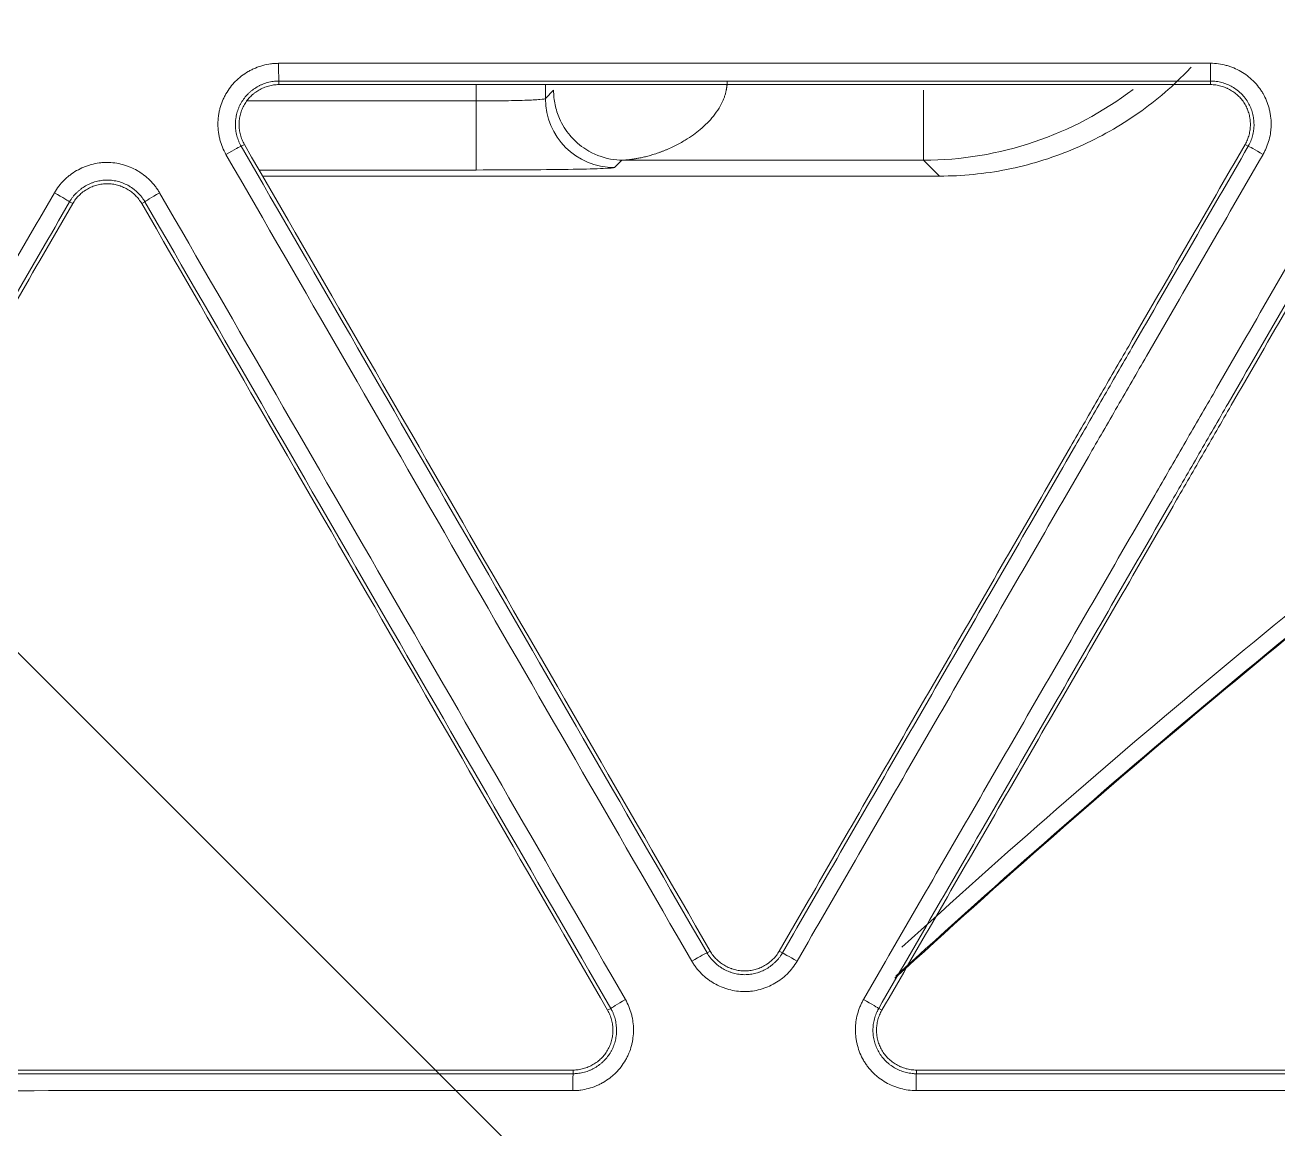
# Model space of a CAD drawing. Header units: inches. Extents: x 405346 to 489838, y -25612 to 14934.
# Drawn here: x 462599.99 to 462634.38, y 4503.28 to 4533.59 of the extents above; entities that cross this region are included whole.
import ezdxf

# ---------------------------------------------------------------- set-up
doc = ezdxf.new("R2010")
doc.units = ezdxf.units.IN
doc.header["$LTSCALE"] = 200
doc.header["$MEASUREMENT"] = 0
doc.layers.add('SS-EQ', color=2, linetype='Continuous', lineweight=20)

# ---------------------------------------------------------------- blocks, each defined once
blk = doc.blocks.new('4way무풍')
at = {"layer": 'SS-EQ'}
for p, q in [((339.635, -339.635), (-339.635, 339.635)), ((-187.771, 210.63), (-187.771, 210.531)), ((-182.352, 210.082), (-182.352, 210.531)), ((-180.457, 210.147), (-180.457, 210.531)), ((-162.196, 210.531), (-162.196, 210.63)), ((-180.229, 210.375), (-180.457, 210.147)), ((-170.073, 208.457), (-170.073, 210.381)), ((-182.352, 210.082), (-188.639, 210.082)), ((-182.352, 210.082), (-182.352, 208.187)), ((-188.719, 208.889), (-188.805, 208.839)), ((-161.162, 208.839), (-161.249, 208.889)), ((-178.561, 208.252), (-178.357, 208.457)), ((-178.357, 208.457), (-170.073, 208.457)), ((-169.636, 208.019), (-170.073, 208.457)), ((-188.314, 208.187), (-182.352, 208.187)), ((-188.218, 208.019), (-169.637, 208.019)), ((-193.43, 207.264), (-193.516, 207.313)), ((-191.448, 207.314), (-191.534, 207.264)), ((-176.018, 186.691), (-175.932, 186.741)), ((-174.036, 186.741), (-173.949, 186.691)), ((-178.747, 185.115), (-178.66, 185.165)), ((-171.307, 185.165), (-171.221, 185.115)), ((-179.695, 183.374), (-179.695, 183.474)), ((-170.273, 183.474), (-170.273, 183.374))]:
    blk.add_line(p, q, dxfattribs=at)
for radius, start, end in [(253.06, 127.25756, 132.40873), (252.562, 127.2641, 132.57212), (252.587, 127.26343, 132.55888)]:
    blk.add_arc((0, 0), radius, start, end, dxfattribs=at)
for centre, major_axis, ratio, start_param, end_param in [((-187.771, 211.104), (0, 0.474), 0.014429, 1.5449, 3.106424), ((-162.196, 211.104), (0, 0.474), 0.008701, 1.539546, 3.106649), ((-178.561, 210.147), (-1.34, 1.34), 0.999695, 0.78555, 2.356042), ((-170.073, 217.932), (6.701, 6.701), 0.999695, 3.927143, 4.578995), ((-189.215, 208.602), (-0.41, -0.237), 0.029103, 3.176514, 4.713338), ((-160.752, 208.602), (-0.41, 0.237), 0.022158, 4.735388, 6.24827), ((-193.926, 207.55), (0.41, -0.237), 0.011852, 0.034909, 1.597127), ((-191.038, 207.55), (0.41, 0.237), 0.028838, 1.572727, 3.106672), ((-176.428, 186.454), (0.41, 0.237), 0.026171, 0.034919, 1.574643), ((-173.539, 186.454), (-0.41, 0.237), 0.010548, 4.736647, 6.248277), ((-178.25, 185.402), (0.41, 0.237), 0.025966, 1.57548, 3.106674), ((-171.717, 185.402), (-0.41, 0.237), 0.010709, 3.176501, 4.736466), ((-179.694, 182.9), (0, -0.474), 0.017829, 3.176505, 4.693117), ((-170.273, 182.9), (0, -0.474), 0.015613, 3.176503, 4.691468)]:
    blk.add_ellipse(centre, major_axis=major_axis, ratio=ratio, start_param=start_param, end_param=end_param, dxfattribs=at)
for points, knots in [([(-346.359, 0), (-346.359, 27.812), (-346.359, 55.623), (-346.359, 97.341), (-346.359, 111.247), (-346.359, 139.059), (-346.359, 152.964), (-346.359, 180.776), (-346.359, 194.682), (-346.359, 222.494), (-346.359, 236.4), (-346.358, 257.259), (-346.358, 264.212), (-346.359, 272.903), (-346.359, 274.641), (-346.359, 277.248), (-346.359, 278.117), (-346.358, 279.856), (-346.358, 280.725), (-346.358, 282.028), (-346.358, 282.463), (-346.358, 283.332), (-346.359, 283.767), (-346.359, 284.419), (-346.359, 284.636), (-346.359, 285.07), (-346.358, 285.288), (-346.355, 285.722), (-346.353, 285.939), (-346.345, 286.374), (-346.34, 286.591), (-346.322, 287.243), (-346.305, 287.677), (-346.262, 288.546), (-346.235, 288.98), (-346.174, 289.848), (-346.138, 290.283), (-346.078, 290.934), (-346.057, 291.151), (-346.012, 291.584), (-345.894, 292.666), (-345.748, 293.74), (-345.479, 295.449), (-345.327, 296.299), (-344.817, 298.834), (-344.407, 300.504), (-343.687, 302.982), (-343.172, 304.624), (-342.294, 307.059), (-341.638, 308.662), (-341.119, 309.858), (-340.941, 310.255), (-340.713, 310.75), (-340.668, 310.849), (-340.576, 311.047), (-340.437, 311.342), (-339.919, 312.422), (-339.029, 314.158), (-338.177, 315.659), (-336.854, 317.88), (-335.912, 319.32), (-334.41, 321.417), (-333.378, 322.795), (-331.741, 324.8), (-330.589, 326.095), (-329.702, 327.05), (-329.403, 327.366), (-329.023, 327.757), (-328.947, 327.835), (-328.795, 327.991), (-328.566, 328.224), (-327.719, 329.07), (-326.303, 330.411), (-324.35, 332.11), (-322.332, 333.721), (-320.944, 334.737), (-319.535, 335.723), (-318.819, 336.202), (-317.367, 337.129), (-315.893, 338.027), (-314.376, 338.866), (-313.222, 339.472), (-312.835, 339.671), (-312.249, 339.962), (-312.054, 340.059), (-311.662, 340.249), (-309.896, 341.094), (-308.103, 341.848), (-305.68, 342.749), (-304.055, 343.315), (-302.408, 343.812), (-299.923, 344.505), (-298.245, 344.898), (-295.697, 345.381), (-294.842, 345.525), (-293.766, 345.682), (-293.551, 345.712), (-293.119, 345.77), (-292.903, 345.798), (-292.254, 345.879), (-291.821, 345.928), (-290.523, 346.062), (-289.657, 346.132), (-288.357, 346.21), (-287.924, 346.231), (-287.057, 346.265), (-286.624, 346.277), (-285.974, 346.288), (-285.757, 346.29), (-285.323, 346.293), (-285.107, 346.293), (-284.673, 346.294), (-284.456, 346.293), (-284.023, 346.293), (-283.806, 346.293), (-283.155, 346.292), (-282.722, 346.292), (-281.855, 346.292), (-281.421, 346.292), (-280.12, 346.293), (-279.253, 346.293), (-277.519, 346.294), (-276.652, 346.294), (-274.05, 346.294), (-272.316, 346.294), (-267.113, 346.293), (-263.645, 346.293), (-256.707, 346.293), (-253.239, 346.293), (-242.833, 346.293), (-235.896, 346.294), (-222.022, 346.294), (-215.084, 346.294), (-194.273, 346.294), (-180.398, 346.294), (-152.65, 346.294), (-138.775, 346.294), (-111.027, 346.294), (-97.152, 346.294), (-69.403, 346.294), (-55.529, 346.294), (-34.718, 346.294), (-27.78, 346.294), (-13.906, 346.294), (-6.969, 346.294), (-0.032, 346.294)], [0, 0, 0, 0, 0.125, 0.125, 0.1875, 0.1875, 0.25, 0.25, 0.3125, 0.3125, 0.375, 0.375, 0.40625, 0.40625, 0.414063, 0.414063, 0.417969, 0.417969, 0.421875, 0.421875, 0.423828, 0.423828, 0.425781, 0.425781, 0.426758, 0.426758, 0.427734, 0.427734, 0.428711, 0.428711, 0.429688, 0.429688, 0.431641, 0.431641, 0.433594, 0.433594, 0.435547, 0.435547, 0.436523, 0.436523, 0.4375, 0.441406, 0.441406, 0.445313, 0.445313, 0.453125, 0.453125, 0.457031, 0.460938, 0.464844, 0.464844, 0.466797, 0.466797, 0.467285, 0.467285, 0.467773, 0.46875, 0.472656, 0.476563, 0.476563, 0.484375, 0.484375, 0.488281, 0.492188, 0.496094, 0.496094, 0.498047, 0.498047, 0.498535, 0.498535, 0.499023, 0.5, 0.503906, 0.507813, 0.511719, 0.515625, 0.515625, 0.519531, 0.519531, 0.523438, 0.527344, 0.527344, 0.529297, 0.529297, 0.530273, 0.530273, 0.53125, 0.539063, 0.539063, 0.542969, 0.546875, 0.546875, 0.554688, 0.554688, 0.558594, 0.558594, 0.55957, 0.55957, 0.560547, 0.560547, 0.5625, 0.5625, 0.566406, 0.566406, 0.568359, 0.568359, 0.570313, 0.570313, 0.571289, 0.571289, 0.572266, 0.572266, 0.573242, 0.573242, 0.574219, 0.574219, 0.576172, 0.576172, 0.578125, 0.578125, 0.582031, 0.582031, 0.585938, 0.585938, 0.59375, 0.59375, 0.609375, 0.609375, 0.625, 0.625, 0.65625, 0.65625, 0.6875, 0.6875, 0.75, 0.75, 0.8125, 0.8125, 0.875, 0.875, 0.9375, 0.9375, 0.96875, 0.96875, 1, 1, 1, 1]), ([(-0.032, 345.099), (-6.961, 345.099), (-13.891, 345.099), (-27.749, 345.099), (-34.679, 345.098), (-55.467, 345.098), (-69.326, 345.098), (-97.044, 345.097), (-110.903, 345.097), (-138.621, 345.096), (-152.479, 345.095), (-180.197, 345.093), (-194.056, 345.092), (-214.845, 345.089), (-221.774, 345.088), (-235.633, 345.086), (-242.562, 345.085), (-256.421, 345.082), (-263.351, 345.08), (-272.012, 345.079), (-273.745, 345.079), (-276.343, 345.078), (-277.21, 345.078), (-278.942, 345.077), (-279.808, 345.077), (-281.107, 345.076), (-281.54, 345.076), (-282.407, 345.076), (-282.84, 345.076), (-283.706, 345.075), (-284.139, 345.075), (-284.789, 345.074), (-285.005, 345.073), (-285.438, 345.071), (-285.655, 345.069), (-286.304, 345.059), (-286.737, 345.048), (-287.602, 345.017), (-288.034, 344.996), (-289.33, 344.921), (-290.194, 344.852), (-291.488, 344.721), (-291.92, 344.673), (-292.566, 344.593), (-292.782, 344.565), (-293.212, 344.507), (-294.286, 344.357), (-295.351, 344.179), (-297.891, 343.698), (-299.563, 343.307), (-302.038, 342.614), (-303.678, 342.117), (-305.297, 341.55), (-307.709, 340.648), (-309.296, 339.975), (-311.056, 339.137), (-311.349, 338.996), (-311.641, 338.852), (-311.836, 338.756), (-311.933, 338.707), (-312.418, 338.463), (-312.803, 338.264), (-313.95, 337.656), (-314.704, 337.235), (-316.19, 336.364), (-316.921, 335.913), (-318.363, 334.982), (-319.073, 334.501), (-320.472, 333.511), (-321.848, 332.49), (-323.849, 330.871), (-325.784, 329.163), (-327.03, 327.964), (-327.795, 327.195), (-327.947, 327.04), (-328.25, 326.729), (-328.401, 326.572), (-328.849, 326.101), (-329.144, 325.784), (-330.019, 324.826), (-331.153, 323.527), (-332.763, 321.515), (-333.776, 320.132), (-334.759, 318.728), (-335.235, 318.015), (-336.157, 316.57), (-336.603, 315.837), (-337.465, 314.349), (-338.296, 312.841), (-339.065, 311.29), (-339.481, 310.406), (-339.527, 310.307), (-339.618, 310.11), (-339.754, 309.814), (-340.065, 309.122), (-340.322, 308.526), (-340.821, 307.33), (-341.451, 305.726), (-342.288, 303.29), (-342.776, 301.647), (-343.454, 299.168), (-343.836, 297.496), (-344.302, 294.959), (-344.439, 294.108), (-344.619, 292.825), (-344.701, 292.181), (-344.786, 291.427), (-344.82, 291.103), (-344.842, 290.887), (-344.852, 290.779), (-344.946, 289.806), (-345.01, 288.941), (-345.078, 287.644), (-345.096, 287.211), (-345.116, 286.563), (-345.122, 286.346), (-345.13, 285.914), (-345.133, 285.698), (-345.138, 285.265), (-345.139, 285.049), (-345.14, 284.616), (-345.14, 284.4), (-345.141, 283.751), (-345.141, 283.319), (-345.141, 282.67), (-345.141, 282.453), (-345.141, 282.021), (-345.141, 281.805), (-345.142, 281.156), (-345.142, 280.723), (-345.142, 279.426), (-345.143, 278.561), (-345.144, 276.83), (-345.144, 275.965), (-345.145, 273.37), (-345.145, 271.64), (-345.146, 262.989), (-345.147, 256.068), (-345.152, 235.306), (-345.154, 221.464), (-345.157, 193.781), (-345.158, 179.94), (-345.16, 152.257), (-345.161, 138.415), (-345.162, 110.732), (-345.163, 69.207), (-345.164, 27.683), (-345.164, 0)], [0, 0, 0, 0, 0.03125, 0.03125, 0.0625, 0.0625, 0.125, 0.125, 0.1875, 0.1875, 0.25, 0.25, 0.3125, 0.3125, 0.34375, 0.34375, 0.375, 0.375, 0.40625, 0.40625, 0.414063, 0.414063, 0.417969, 0.417969, 0.421875, 0.421875, 0.423828, 0.423828, 0.425781, 0.425781, 0.427734, 0.427734, 0.428711, 0.428711, 0.429688, 0.429688, 0.431641, 0.431641, 0.433594, 0.433594, 0.4375, 0.4375, 0.439453, 0.439453, 0.44043, 0.44043, 0.441406, 0.445313, 0.445313, 0.453125, 0.453125, 0.457031, 0.460938, 0.460938, 0.46875, 0.46875, 0.469727, 0.470215, 0.470215, 0.470703, 0.470703, 0.472656, 0.472656, 0.476563, 0.476563, 0.480469, 0.480469, 0.484375, 0.484375, 0.488281, 0.492188, 0.496094, 0.5, 0.5, 0.500977, 0.500977, 0.501953, 0.501953, 0.503906, 0.503906, 0.507813, 0.511719, 0.515625, 0.515625, 0.519531, 0.519531, 0.523438, 0.523438, 0.527344, 0.53125, 0.53125, 0.531738, 0.531738, 0.532227, 0.533203, 0.535156, 0.535156, 0.539063, 0.542969, 0.546875, 0.546875, 0.554688, 0.554688, 0.558594, 0.558594, 0.560547, 0.561523, 0.562012, 0.562012, 0.5625, 0.5625, 0.566406, 0.566406, 0.568359, 0.568359, 0.569336, 0.569336, 0.570313, 0.570313, 0.571289, 0.571289, 0.572266, 0.572266, 0.574219, 0.574219, 0.575195, 0.575195, 0.576172, 0.576172, 0.578125, 0.578125, 0.582031, 0.582031, 0.585938, 0.585938, 0.59375, 0.59375, 0.625, 0.625, 0.6875, 0.6875, 0.75, 0.75, 0.8125, 0.8125, 0.875, 1, 1, 1, 1]), ([(-189.223, 208.614), (-189.259, 208.677), (-189.291, 208.743), (-189.346, 208.877), (-189.369, 208.945), (-189.397, 209.051), (-189.405, 209.086), (-189.416, 209.14), (-189.419, 209.158), (-189.425, 209.194), (-189.427, 209.212), (-189.439, 209.303), (-189.448, 209.447), (-189.439, 209.592), (-189.427, 209.683), (-189.425, 209.701), (-189.419, 209.737), (-189.416, 209.755), (-189.405, 209.809), (-189.397, 209.844), (-189.369, 209.949), (-189.346, 210.018), (-189.305, 210.119), (-189.29, 210.152), (-189.258, 210.217), (-189.241, 210.25), (-189.186, 210.345), (-189.105, 210.465), (-189.009, 210.574), (-188.944, 210.638), (-188.931, 210.651), (-188.904, 210.676), (-188.891, 210.688), (-188.849, 210.724), (-188.821, 210.747), (-188.735, 210.813), (-188.674, 210.853), (-188.58, 210.908), (-188.532, 210.934), (-188.483, 210.957), (-188.449, 210.972), (-188.432, 210.98), (-188.348, 211.015), (-188.211, 211.062), (-188.069, 211.091), (-187.961, 211.106), (-187.924, 211.11), (-187.851, 211.115), (-187.815, 211.116), (-187.778, 211.116)], [0, 0, 0, 0, 0.0625, 0.0625, 0.125, 0.125, 0.15625, 0.15625, 0.171875, 0.171875, 0.1875, 0.1875, 0.25, 0.3125, 0.3125, 0.328125, 0.328125, 0.34375, 0.34375, 0.375, 0.375, 0.4375, 0.4375, 0.46875, 0.46875, 0.5, 0.5, 0.5625, 0.625, 0.625, 0.640625, 0.640625, 0.65625, 0.65625, 0.6875, 0.6875, 0.75, 0.75, 0.78125, 0.796875, 0.796875, 0.8125, 0.8125, 0.875, 0.9375, 0.9375, 0.96875, 0.96875, 1, 1, 1, 1]), ([(-187.778, 211.116), (-185.646, 211.116), (-183.515, 211.117), (-179.252, 211.117), (-177.121, 211.117), (-174.456, 211.118), (-173.924, 211.118), (-172.858, 211.118), (-172.325, 211.118), (-170.726, 211.118), (-169.661, 211.118), (-166.463, 211.118), (-164.332, 211.118), (-162.2, 211.118)], [0, 0, 0, 0, 0.25, 0.25, 0.5, 0.5, 0.5625, 0.5625, 0.625, 0.625, 0.75, 0.75, 1, 1, 1, 1]), ([(-162.731, 211.007), (-162.799, 210.936), (-163.083, 210.642), (-163.616, 210.159), (-164.115, 209.789), (-164.63, 209.444), (-164.897, 209.285), (-165.444, 208.992), (-165.724, 208.86), (-166.297, 208.622), (-166.59, 208.518), (-167.183, 208.338), (-167.484, 208.262), (-168.093, 208.141), (-168.4, 208.096), (-169.017, 208.035), (-169.327, 208.02), (-169.637, 208.019)], [0, 0, 0, 0, 0.038173, 0.158401, 0.27863, 0.27863, 0.398858, 0.398858, 0.519086, 0.519086, 0.639315, 0.639315, 0.759543, 0.759543, 0.879772, 0.879772, 1, 1, 1, 1]), ([(-162.2, 211.118), (-162.127, 211.118), (-162.054, 211.113), (-161.911, 211.094), (-161.84, 211.08), (-161.735, 211.051), (-161.7, 211.04), (-161.648, 211.023), (-161.631, 211.016), (-161.596, 211.003), (-161.579, 210.997), (-161.495, 210.962), (-161.366, 210.897), (-161.245, 210.817), (-161.172, 210.761), (-161.157, 210.75), (-161.129, 210.727), (-161.087, 210.691), (-161.047, 210.654), (-160.97, 210.578), (-160.922, 210.524), (-160.856, 210.437), (-160.834, 210.408), (-160.794, 210.347), (-160.774, 210.316), (-160.72, 210.221), (-160.656, 210.091), (-160.61, 209.954), (-160.587, 209.865), (-160.582, 209.848), (-160.574, 209.812), (-160.57, 209.794), (-160.56, 209.74), (-160.554, 209.704), (-160.54, 209.596), (-160.535, 209.524), (-160.535, 209.415), (-160.537, 209.361), (-160.541, 209.306), (-160.545, 209.27), (-160.547, 209.251), (-160.558, 209.161), (-160.586, 209.018), (-160.632, 208.881), (-160.673, 208.78), (-160.688, 208.747), (-160.721, 208.681), (-160.738, 208.648), (-160.756, 208.617)], [0, 0, 0, 0, 0.0625, 0.0625, 0.125, 0.125, 0.15625, 0.15625, 0.171875, 0.171875, 0.1875, 0.1875, 0.25, 0.3125, 0.3125, 0.328125, 0.328125, 0.34375, 0.375, 0.375, 0.4375, 0.4375, 0.46875, 0.46875, 0.5, 0.5, 0.5625, 0.625, 0.625, 0.640625, 0.640625, 0.65625, 0.65625, 0.6875, 0.6875, 0.75, 0.75, 0.78125, 0.796875, 0.796875, 0.8125, 0.8125, 0.875, 0.9375, 0.9375, 0.96875, 0.96875, 1, 1, 1, 1]), ([(-187.771, 210.63), (-187.774, 210.63), (-187.778, 210.63), (-187.784, 210.63), (-187.794, 210.63), (-187.804, 210.63), (-187.824, 210.629), (-187.837, 210.628), (-187.876, 210.626), (-187.902, 210.623), (-187.979, 210.612), (-188.081, 210.591), (-188.179, 210.557), (-188.24, 210.532), (-188.252, 210.527), (-188.275, 210.516), (-188.311, 210.499), (-188.345, 210.48), (-188.412, 210.442), (-188.456, 210.413), (-188.518, 210.366), (-188.538, 210.349), (-188.577, 210.315), (-188.597, 210.297), (-188.652, 210.242), (-188.687, 210.203), (-188.75, 210.121), (-188.779, 210.078), (-188.818, 210.01), (-188.831, 209.987), (-188.854, 209.94), (-188.864, 209.916), (-188.894, 209.844), (-188.91, 209.795), (-188.93, 209.72), (-188.938, 209.682), (-188.945, 209.643), (-188.949, 209.617), (-188.951, 209.604), (-188.96, 209.539), (-188.966, 209.436), (-188.96, 209.332), (-188.95, 209.255), (-188.946, 209.229), (-188.936, 209.177), (-188.93, 209.152), (-188.91, 209.077), (-188.894, 209.027), (-188.864, 208.956), (-188.848, 208.92), (-188.828, 208.879), (-188.817, 208.859), (-188.812, 208.851), (-188.809, 208.845), (-188.807, 208.842), (-188.805, 208.839)], [0, 0, 0, 0, 0.003906, 0.003906, 0.007812, 0.015625, 0.015625, 0.03125, 0.03125, 0.0625, 0.0625, 0.125, 0.1875, 0.1875, 0.203125, 0.203125, 0.21875, 0.25, 0.25, 0.3125, 0.3125, 0.34375, 0.34375, 0.375, 0.375, 0.4375, 0.4375, 0.5, 0.5, 0.53125, 0.53125, 0.5625, 0.5625, 0.625, 0.625, 0.65625, 0.671875, 0.671875, 0.6875, 0.6875, 0.75, 0.8125, 0.8125, 0.84375, 0.84375, 0.875, 0.875, 0.9375, 0.9375, 0.96875, 0.984375, 0.992187, 0.996094, 0.996094, 1, 1, 1, 1]), ([(-188.719, 208.889), (-188.743, 208.931), (-188.764, 208.974), (-188.8, 209.063), (-188.83, 209.153), (-188.848, 209.246), (-188.857, 209.318), (-188.86, 209.342), (-188.863, 209.389), (-188.864, 209.413), (-188.863, 209.485), (-188.86, 209.532), (-188.851, 209.603), (-188.848, 209.626), (-188.838, 209.674), (-188.833, 209.697), (-188.815, 209.766), (-188.785, 209.857), (-188.743, 209.942), (-188.707, 210.004), (-188.694, 210.025), (-188.668, 210.065), (-188.654, 210.084), (-188.61, 210.14), (-188.578, 210.176), (-188.528, 210.226), (-188.501, 210.25), (-188.474, 210.273), (-188.455, 210.288), (-188.446, 210.296), (-188.398, 210.332), (-188.319, 210.385), (-188.233, 210.427), (-188.167, 210.455), (-188.145, 210.463), (-188.099, 210.479), (-188.077, 210.486), (-188.008, 210.505), (-187.961, 210.515), (-187.867, 210.528), (-187.819, 210.531), (-187.771, 210.531)], [0, 0, 0, 0, 0.0625, 0.0625, 0.125, 0.1875, 0.1875, 0.21875, 0.21875, 0.25, 0.25, 0.3125, 0.3125, 0.34375, 0.34375, 0.375, 0.375, 0.4375, 0.5, 0.5, 0.53125, 0.53125, 0.5625, 0.5625, 0.625, 0.625, 0.65625, 0.671875, 0.671875, 0.6875, 0.6875, 0.75, 0.8125, 0.8125, 0.84375, 0.84375, 0.875, 0.875, 0.9375, 0.9375, 1, 1, 1, 1]), ([(-162.196, 210.63), (-164.328, 210.63), (-166.459, 210.63), (-169.656, 210.63), (-170.722, 210.63), (-172.32, 210.63), (-172.853, 210.63), (-173.918, 210.63), (-174.451, 210.63), (-177.115, 210.63), (-181.378, 210.63), (-185.64, 210.63), (-187.771, 210.63)], [0, 0, 0, 0, 0.25, 0.25, 0.375, 0.375, 0.4375, 0.4375, 0.5, 0.5, 0.75, 1, 1, 1, 1]), ([(-162.196, 210.531), (-164.328, 210.531), (-166.459, 210.531), (-169.656, 210.531), (-170.722, 210.531), (-172.853, 210.531), (-173.918, 210.531), (-177.115, 210.531), (-179.247, 210.531), (-183.509, 210.531), (-185.64, 210.531), (-187.771, 210.531)], [0, 0, 0, 0, 0.25, 0.25, 0.375, 0.375, 0.5, 0.5, 0.75, 0.75, 1, 1, 1, 1]), ([(-175.463, 210.634), (-175.463, 210.626), (-175.464, 210.612), (-175.465, 210.59), (-175.466, 210.569), (-175.468, 210.548), (-175.47, 210.528), (-175.471, 210.508), (-175.474, 210.488), (-175.476, 210.469), (-175.479, 210.45), (-175.481, 210.431), (-175.484, 210.413), (-175.488, 210.395), (-175.491, 210.378), (-175.497, 210.352), (-175.505, 210.318), (-175.516, 210.275), (-175.529, 210.233), (-175.543, 210.191), (-175.559, 210.149), (-175.601, 210.043), (-175.689, 209.875), (-175.837, 209.665), (-176.011, 209.471), (-176.196, 209.302), (-176.4, 209.145), (-176.585, 209.023), (-176.756, 208.924), (-176.902, 208.848), (-177.028, 208.789), (-177.129, 208.745), (-177.204, 208.714), (-177.278, 208.686), (-177.353, 208.659), (-177.428, 208.633), (-177.501, 208.61), (-177.572, 208.589), (-177.64, 208.57), (-177.706, 208.553), (-177.769, 208.538), (-177.83, 208.525), (-177.888, 208.513), (-177.939, 208.503), (-177.983, 208.496), (-178.022, 208.489), (-178.062, 208.483), (-178.102, 208.478), (-178.143, 208.473), (-178.185, 208.468), (-178.227, 208.464), (-178.27, 208.461), (-178.313, 208.458), (-178.342, 208.457), (-178.357, 208.457)], [0, 0, 0, 0, 0.004856, 0.009651, 0.014385, 0.019058, 0.02367, 0.028222, 0.032714, 0.037145, 0.041517, 0.04583, 0.050083, 0.054278, 0.058414, 0.062492, 0.072585, 0.082804, 0.093151, 0.103629, 0.114242, 0.124992, 0.184635, 0.249982, 0.310168, 0.374972, 0.433086, 0.499992, 0.539501, 0.581172, 0.625008, 0.645814, 0.666632, 0.687459, 0.708298, 0.729147, 0.750006, 0.769595, 0.788606, 0.80704, 0.824896, 0.842176, 0.858878, 0.875004, 0.886143, 0.897584, 0.909327, 0.921372, 0.933719, 0.946369, 0.959322, 0.972578, 0.986137, 1, 1, 1, 1]), ([(-161.162, 208.839), (-161.16, 208.842), (-161.159, 208.845), (-161.155, 208.851), (-161.151, 208.859), (-161.146, 208.868), (-161.137, 208.885), (-161.131, 208.897), (-161.113, 208.932), (-161.103, 208.956), (-161.073, 209.028), (-161.041, 209.127), (-161.021, 209.229), (-161.013, 209.294), (-161.011, 209.307), (-161.009, 209.333), (-161.008, 209.346), (-161.005, 209.385), (-161.005, 209.411), (-161.005, 209.489), (-161.008, 209.54), (-161.018, 209.618), (-161.022, 209.644), (-161.032, 209.695), (-161.038, 209.721), (-161.058, 209.796), (-161.074, 209.845), (-161.113, 209.941), (-161.136, 209.988), (-161.175, 210.056), (-161.189, 210.078), (-161.218, 210.121), (-161.234, 210.143), (-161.281, 210.204), (-161.316, 210.243), (-161.371, 210.297), (-161.4, 210.324), (-161.43, 210.349), (-161.45, 210.366), (-161.46, 210.374), (-161.512, 210.414), (-161.599, 210.471), (-161.692, 210.517), (-161.764, 210.547), (-161.788, 210.557), (-161.838, 210.574), (-161.863, 210.582), (-161.938, 210.602), (-161.989, 210.613), (-162.066, 210.623), (-162.105, 210.627), (-162.151, 210.629), (-162.173, 210.63), (-162.183, 210.63), (-162.19, 210.63), (-162.193, 210.63), (-162.196, 210.63)], [0, 0, 0, 0, 0.003906, 0.003906, 0.007812, 0.015625, 0.015625, 0.03125, 0.03125, 0.0625, 0.0625, 0.125, 0.1875, 0.1875, 0.203125, 0.203125, 0.21875, 0.21875, 0.25, 0.25, 0.3125, 0.3125, 0.34375, 0.34375, 0.375, 0.375, 0.4375, 0.4375, 0.5, 0.5, 0.53125, 0.53125, 0.5625, 0.5625, 0.625, 0.625, 0.65625, 0.671875, 0.671875, 0.6875, 0.6875, 0.75, 0.8125, 0.8125, 0.84375, 0.84375, 0.875, 0.875, 0.9375, 0.9375, 0.96875, 0.984375, 0.992188, 0.996094, 0.996094, 1, 1, 1, 1]), ([(-162.196, 210.531), (-162.148, 210.531), (-162.1, 210.528), (-162.006, 210.515), (-161.913, 210.495), (-161.823, 210.464), (-161.767, 210.441), (-161.756, 210.436), (-161.734, 210.426), (-161.702, 210.411), (-161.67, 210.394), (-161.609, 210.358), (-161.569, 210.332), (-161.512, 210.289), (-161.494, 210.274), (-161.457, 210.242), (-161.44, 210.226), (-161.389, 210.175), (-161.326, 210.104), (-161.273, 210.025), (-161.237, 209.963), (-161.225, 209.941), (-161.204, 209.898), (-161.195, 209.877), (-161.168, 209.811), (-161.153, 209.766), (-161.135, 209.697), (-161.127, 209.662), (-161.121, 209.627), (-161.117, 209.603), (-161.115, 209.591), (-161.107, 209.531), (-161.102, 209.436), (-161.107, 209.341), (-161.117, 209.27), (-161.12, 209.247), (-161.129, 209.199), (-161.135, 209.176), (-161.153, 209.107), (-161.168, 209.062), (-161.204, 208.974), (-161.225, 208.931), (-161.249, 208.889)], [0, 0, 0, 0, 0.0625, 0.0625, 0.125, 0.1875, 0.1875, 0.203125, 0.203125, 0.21875, 0.25, 0.25, 0.3125, 0.3125, 0.34375, 0.34375, 0.375, 0.375, 0.4375, 0.5, 0.5, 0.53125, 0.53125, 0.5625, 0.5625, 0.625, 0.625, 0.65625, 0.671875, 0.671875, 0.6875, 0.6875, 0.75, 0.8125, 0.8125, 0.84375, 0.84375, 0.875, 0.875, 0.9375, 0.9375, 1, 1, 1, 1]), ([(-180.457, 210.147), (-180.461, 210.139), (-180.566, 210.122), (-180.989, 210.1), (-181.616, 210.086), (-182.106, 210.082), (-182.352, 210.082)], [0, 0, 0, 0, 0.249983, 0.499974, 0.749983, 1, 1, 1, 1]), ([(-180.229, 210.375), (-180.229, 210.308), (-180.223, 210.175), (-180.183, 209.912), (-180.067, 209.544), (-179.843, 209.192), (-179.577, 208.922), (-179.22, 208.654), (-178.775, 208.481), (-178.433, 208.459), (-178.357, 208.457)], [0, 0, 0, 0, 0.062296, 0.12481, 0.249837, 0.427919, 0.522788, 0.617657, 0.867711, 1, 1, 1, 1]), ([(-188.805, 208.839), (-186.674, 205.148), (-184.543, 201.457), (-180.281, 194.074), (-178.149, 190.383), (-176.018, 186.691)], [0, 0, 0, 0, 0.5, 0.5, 1, 1, 1, 1]), ([(-188.719, 208.889), (-186.588, 205.198), (-184.457, 201.507), (-180.194, 194.124), (-178.063, 190.432), (-175.932, 186.741)], [0, 0, 0, 0, 0.5, 0.5, 1, 1, 1, 1]), ([(-174.036, 186.741), (-172.97, 188.587), (-171.905, 190.433), (-169.773, 194.124), (-168.708, 195.97), (-167.109, 198.739), (-166.576, 199.661), (-165.777, 201.046), (-165.511, 201.507), (-164.978, 202.43), (-164.712, 202.891), (-163.38, 205.198), (-162.314, 207.044), (-161.249, 208.889)], [0, 0, 0, 0, 0.25, 0.25, 0.5, 0.5, 0.625, 0.625, 0.6875, 0.6875, 0.75, 0.75, 1, 1, 1, 1]), ([(-173.949, 186.691), (-172.884, 188.537), (-171.818, 190.382), (-169.686, 194.074), (-168.621, 195.92), (-167.022, 198.688), (-166.49, 199.611), (-165.69, 200.995), (-165.424, 201.457), (-164.891, 202.38), (-164.625, 202.841), (-163.293, 205.148), (-162.227, 206.994), (-161.162, 208.839)], [0, 0, 0, 0, 0.25, 0.25, 0.5, 0.5, 0.625, 0.625, 0.6875, 0.6875, 0.75, 0.75, 1, 1, 1, 1]), ([(-176.436, 186.464), (-178.567, 190.155), (-180.698, 193.847), (-184.96, 201.231), (-187.092, 204.922), (-189.223, 208.614)], [0, 0, 0, 0, 0.5, 0.5, 1, 1, 1, 1]), ([(-160.756, 208.617), (-161.822, 206.771), (-162.888, 204.925), (-164.22, 202.617), (-164.486, 202.156), (-165.019, 201.233), (-165.286, 200.771), (-166.085, 199.387), (-166.618, 198.464), (-168.217, 195.695), (-169.283, 193.849), (-171.415, 190.156), (-172.481, 188.31), (-173.547, 186.464)], [0, 0, 0, 0, 0.25, 0.25, 0.3125, 0.3125, 0.375, 0.375, 0.5, 0.5, 0.75, 0.75, 1, 1, 1, 1]), ([(-193.934, 207.561), (-193.898, 207.625), (-193.857, 207.685), (-193.768, 207.8), (-193.72, 207.854), (-193.643, 207.931), (-193.616, 207.956), (-193.575, 207.992), (-193.561, 208.004), (-193.533, 208.027), (-193.518, 208.038), (-193.446, 208.093), (-193.325, 208.174), (-193.195, 208.238), (-193.111, 208.273), (-193.093, 208.28), (-193.059, 208.293), (-193.042, 208.299), (-192.99, 208.317), (-192.956, 208.328), (-192.851, 208.356), (-192.78, 208.371), (-192.672, 208.385), (-192.636, 208.389), (-192.563, 208.394), (-192.526, 208.395), (-192.417, 208.395), (-192.272, 208.385), (-192.13, 208.357), (-192.042, 208.333), (-192.024, 208.328), (-191.989, 208.317), (-191.972, 208.311), (-191.92, 208.293), (-191.886, 208.28), (-191.785, 208.238), (-191.721, 208.206), (-191.626, 208.152), (-191.58, 208.123), (-191.535, 208.092), (-191.505, 208.071), (-191.49, 208.06), (-191.418, 208.005), (-191.308, 207.909), (-191.212, 207.801), (-191.145, 207.715), (-191.124, 207.685), (-191.083, 207.624), (-191.064, 207.593), (-191.045, 207.561)], [0, 0, 0, 0, 0.0625, 0.0625, 0.125, 0.125, 0.15625, 0.15625, 0.171875, 0.171875, 0.1875, 0.1875, 0.25, 0.3125, 0.3125, 0.328125, 0.328125, 0.34375, 0.34375, 0.375, 0.375, 0.4375, 0.4375, 0.46875, 0.46875, 0.5, 0.5, 0.5625, 0.625, 0.625, 0.640625, 0.640625, 0.65625, 0.65625, 0.6875, 0.6875, 0.75, 0.75, 0.78125, 0.796875, 0.796875, 0.8125, 0.8125, 0.875, 0.9375, 0.9375, 0.96875, 0.96875, 1, 1, 1, 1]), ([(-182.352, 208.187), (-181.861, 208.187), (-180.879, 208.191), (-179.627, 208.205), (-178.78, 208.227), (-178.57, 208.244), (-178.561, 208.252)], [0, 0, 0, 0, 0.250017, 0.500026, 0.750017, 1, 1, 1, 1]), ([(-191.448, 207.314), (-191.45, 207.316), (-191.451, 207.319), (-191.455, 207.325), (-191.46, 207.333), (-191.465, 207.342), (-191.475, 207.359), (-191.482, 207.37), (-191.504, 207.402), (-191.52, 207.423), (-191.568, 207.485), (-191.636, 207.562), (-191.715, 207.63), (-191.767, 207.67), (-191.778, 207.678), (-191.799, 207.693), (-191.831, 207.715), (-191.864, 207.736), (-191.932, 207.774), (-191.978, 207.797), (-192.05, 207.828), (-192.074, 207.837), (-192.124, 207.854), (-192.149, 207.862), (-192.224, 207.882), (-192.275, 207.893), (-192.378, 207.907), (-192.43, 207.91), (-192.508, 207.91), (-192.534, 207.909), (-192.586, 207.906), (-192.612, 207.903), (-192.689, 207.893), (-192.74, 207.882), (-192.815, 207.862), (-192.852, 207.85), (-192.889, 207.837), (-192.914, 207.828), (-192.926, 207.823), (-192.986, 207.797), (-193.08, 207.751), (-193.166, 207.694), (-193.228, 207.646), (-193.249, 207.63), (-193.288, 207.595), (-193.307, 207.578), (-193.363, 207.523), (-193.397, 207.484), (-193.445, 207.423), (-193.468, 207.391), (-193.492, 207.353), (-193.504, 207.333), (-193.509, 207.325), (-193.513, 207.319), (-193.514, 207.316), (-193.516, 207.313)], [0, 0, 0, 0, 0.003906, 0.003906, 0.007812, 0.015625, 0.015625, 0.03125, 0.03125, 0.0625, 0.0625, 0.125, 0.1875, 0.1875, 0.203125, 0.203125, 0.21875, 0.25, 0.25, 0.3125, 0.3125, 0.34375, 0.34375, 0.375, 0.375, 0.4375, 0.4375, 0.5, 0.5, 0.53125, 0.53125, 0.5625, 0.5625, 0.625, 0.625, 0.65625, 0.671875, 0.671875, 0.6875, 0.6875, 0.75, 0.8125, 0.8125, 0.84375, 0.84375, 0.875, 0.875, 0.9375, 0.9375, 0.96875, 0.984375, 0.992187, 0.996094, 0.996094, 1, 1, 1, 1]), ([(-193.43, 207.264), (-193.406, 207.306), (-193.379, 207.346), (-193.32, 207.421), (-193.257, 207.492), (-193.185, 207.554), (-193.138, 207.591), (-193.128, 207.598), (-193.108, 207.612), (-193.079, 207.632), (-193.048, 207.651), (-192.987, 207.687), (-192.944, 207.708), (-192.878, 207.735), (-192.856, 207.744), (-192.81, 207.759), (-192.787, 207.767), (-192.718, 207.785), (-192.625, 207.804), (-192.53, 207.811), (-192.458, 207.811), (-192.434, 207.81), (-192.386, 207.807), (-192.362, 207.804), (-192.292, 207.795), (-192.245, 207.785), (-192.177, 207.766), (-192.143, 207.756), (-192.109, 207.743), (-192.086, 207.735), (-192.075, 207.73), (-192.02, 207.707), (-191.934, 207.665), (-191.855, 207.612), (-191.798, 207.569), (-191.78, 207.554), (-191.743, 207.522), (-191.726, 207.506), (-191.675, 207.456), (-191.643, 207.42), (-191.585, 207.345), (-191.559, 207.306), (-191.534, 207.264)], [0, 0, 0, 0, 0.0625, 0.0625, 0.125, 0.1875, 0.1875, 0.203125, 0.203125, 0.21875, 0.25, 0.25, 0.3125, 0.3125, 0.34375, 0.34375, 0.375, 0.375, 0.4375, 0.5, 0.5, 0.53125, 0.53125, 0.5625, 0.5625, 0.625, 0.625, 0.65625, 0.671875, 0.671875, 0.6875, 0.6875, 0.75, 0.8125, 0.8125, 0.84375, 0.84375, 0.875, 0.875, 0.9375, 0.9375, 1, 1, 1, 1]), ([(-206.725, 185.409), (-205.659, 187.255), (-204.593, 189.101), (-202.461, 192.793), (-201.395, 194.639), (-199.264, 198.331), (-198.198, 200.177), (-196.066, 203.869), (-195, 205.715), (-193.934, 207.561)], [0, 0, 0, 0, 0.25, 0.25, 0.5, 0.5, 0.75, 0.75, 1, 1, 1, 1]), ([(-191.045, 207.561), (-188.914, 203.87), (-186.783, 200.178), (-182.521, 192.795), (-180.389, 189.103), (-178.258, 185.411)], [0, 0, 0, 0, 0.5, 0.5, 1, 1, 1, 1]), ([(-171.724, 185.412), (-170.658, 187.258), (-169.592, 189.104), (-167.46, 192.796), (-166.395, 194.643), (-164.796, 197.412), (-164.263, 198.335), (-163.463, 199.719), (-163.197, 200.181), (-162.664, 201.104), (-162.397, 201.565), (-161.065, 203.873), (-160, 205.718), (-158.934, 207.564)], [0, 0, 0, 0, 0.25, 0.25, 0.5, 0.5, 0.625, 0.625, 0.6875, 0.6875, 0.75, 0.75, 1, 1, 1, 1]), ([(-193.516, 207.313), (-194.582, 205.468), (-195.647, 203.622), (-197.778, 199.931), (-198.844, 198.085), (-200.975, 194.394), (-202.041, 192.548), (-204.172, 188.857), (-205.238, 187.011), (-206.303, 185.165)], [0, 0, 0, 0, 0.25, 0.25, 0.5, 0.5, 0.75, 0.75, 1, 1, 1, 1]), ([(-193.43, 207.264), (-194.496, 205.418), (-195.561, 203.573), (-197.692, 199.881), (-198.758, 198.036), (-200.889, 194.344), (-201.955, 192.498), (-204.086, 188.807), (-205.152, 186.961), (-206.217, 185.115)], [0, 0, 0, 0, 0.25, 0.25, 0.5, 0.5, 0.75, 0.75, 1, 1, 1, 1]), ([(-178.747, 185.115), (-180.878, 188.807), (-183.01, 192.498), (-187.272, 199.881), (-189.403, 203.573), (-191.534, 207.264)], [0, 0, 0, 0, 0.5, 0.5, 1, 1, 1, 1]), ([(-178.66, 185.165), (-180.792, 188.857), (-182.923, 192.548), (-187.186, 199.931), (-189.317, 203.622), (-191.448, 207.314)], [0, 0, 0, 0, 0.5, 0.5, 1, 1, 1, 1]), ([(-158.519, 207.313), (-159.585, 205.468), (-160.65, 203.622), (-161.982, 201.315), (-162.249, 200.854), (-162.782, 199.931), (-163.048, 199.47), (-163.847, 198.086), (-164.38, 197.163), (-165.978, 194.394), (-167.044, 192.548), (-169.175, 188.857), (-170.241, 187.011), (-171.307, 185.165)], [0, 0, 0, 0, 0.25, 0.25, 0.3125, 0.3125, 0.375, 0.375, 0.5, 0.5, 0.75, 0.75, 1, 1, 1, 1]), ([(-158.433, 207.264), (-159.499, 205.418), (-160.564, 203.573), (-161.896, 201.266), (-162.163, 200.804), (-162.695, 199.882), (-162.962, 199.42), (-163.761, 198.036), (-164.294, 197.113), (-165.892, 194.345), (-166.958, 192.499), (-169.089, 188.807), (-170.155, 186.961), (-171.221, 185.115)], [0, 0, 0, 0, 0.25, 0.25, 0.3125, 0.3125, 0.375, 0.375, 0.5, 0.5, 0.75, 0.75, 1, 1, 1, 1]), ([(-174.036, 186.741), (-174.06, 186.699), (-174.087, 186.659), (-174.146, 186.584), (-174.209, 186.513), (-174.281, 186.45), (-174.328, 186.414), (-174.338, 186.407), (-174.358, 186.393), (-174.387, 186.373), (-174.418, 186.354), (-174.48, 186.318), (-174.522, 186.297), (-174.588, 186.269), (-174.61, 186.261), (-174.656, 186.245), (-174.679, 186.238), (-174.748, 186.219), (-174.841, 186.2), (-174.936, 186.194), (-175.008, 186.194), (-175.032, 186.195), (-175.08, 186.198), (-175.104, 186.2), (-175.174, 186.21), (-175.221, 186.22), (-175.289, 186.239), (-175.324, 186.249), (-175.357, 186.261), (-175.38, 186.27), (-175.391, 186.274), (-175.446, 186.298), (-175.532, 186.34), (-175.611, 186.393), (-175.668, 186.436), (-175.686, 186.451), (-175.723, 186.483), (-175.74, 186.499), (-175.791, 186.549), (-175.823, 186.585), (-175.881, 186.66), (-175.908, 186.699), (-175.932, 186.741)], [0, 0, 0, 0, 0.0625, 0.0625, 0.125, 0.1875, 0.1875, 0.203125, 0.203125, 0.21875, 0.25, 0.25, 0.3125, 0.3125, 0.34375, 0.34375, 0.375, 0.375, 0.4375, 0.5, 0.5, 0.53125, 0.53125, 0.5625, 0.5625, 0.625, 0.625, 0.65625, 0.671875, 0.671875, 0.6875, 0.6875, 0.75, 0.8125, 0.8125, 0.84375, 0.84375, 0.875, 0.875, 0.9375, 0.9375, 1, 1, 1, 1]), ([(-173.547, 186.464), (-173.583, 186.4), (-173.624, 186.34), (-173.713, 186.225), (-173.76, 186.171), (-173.838, 186.094), (-173.865, 186.069), (-173.906, 186.033), (-173.92, 186.021), (-173.948, 185.998), (-173.963, 185.987), (-174.035, 185.932), (-174.156, 185.852), (-174.286, 185.787), (-174.37, 185.752), (-174.387, 185.745), (-174.422, 185.732), (-174.439, 185.726), (-174.491, 185.708), (-174.525, 185.697), (-174.63, 185.669), (-174.701, 185.654), (-174.809, 185.64), (-174.845, 185.636), (-174.918, 185.631), (-174.955, 185.63), (-175.064, 185.63), (-175.209, 185.64), (-175.351, 185.668), (-175.439, 185.692), (-175.456, 185.697), (-175.491, 185.708), (-175.509, 185.714), (-175.561, 185.732), (-175.595, 185.745), (-175.695, 185.787), (-175.76, 185.819), (-175.854, 185.873), (-175.901, 185.902), (-175.946, 185.933), (-175.976, 185.954), (-175.991, 185.965), (-176.063, 186.02), (-176.173, 186.116), (-176.269, 186.224), (-176.336, 186.31), (-176.357, 186.34), (-176.398, 186.401), (-176.417, 186.432), (-176.436, 186.464)], [0, 0, 0, 0, 0.0625, 0.0625, 0.125, 0.125, 0.15625, 0.15625, 0.171875, 0.171875, 0.1875, 0.1875, 0.25, 0.3125, 0.3125, 0.328125, 0.328125, 0.34375, 0.34375, 0.375, 0.375, 0.4375, 0.4375, 0.46875, 0.46875, 0.5, 0.5, 0.5625, 0.625, 0.625, 0.640625, 0.640625, 0.65625, 0.65625, 0.6875, 0.6875, 0.75, 0.75, 0.78125, 0.796875, 0.796875, 0.8125, 0.8125, 0.875, 0.9375, 0.9375, 0.96875, 0.96875, 1, 1, 1, 1]), ([(-176.018, 186.691), (-176.016, 186.688), (-176.015, 186.685), (-176.011, 186.68), (-176.006, 186.671), (-176.001, 186.663), (-175.991, 186.646), (-175.984, 186.635), (-175.962, 186.602), (-175.946, 186.581), (-175.898, 186.52), (-175.83, 186.442), (-175.751, 186.374), (-175.699, 186.334), (-175.688, 186.327), (-175.667, 186.311), (-175.635, 186.289), (-175.602, 186.269), (-175.534, 186.23), (-175.488, 186.207), (-175.416, 186.177), (-175.391, 186.167), (-175.342, 186.15), (-175.317, 186.142), (-175.241, 186.122), (-175.191, 186.111), (-175.088, 186.097), (-175.036, 186.093), (-174.958, 186.093), (-174.931, 186.094), (-174.879, 186.098), (-174.853, 186.101), (-174.776, 186.111), (-174.725, 186.122), (-174.65, 186.142), (-174.613, 186.154), (-174.576, 186.167), (-174.552, 186.176), (-174.539, 186.181), (-174.479, 186.206), (-174.386, 186.253), (-174.299, 186.31), (-174.237, 186.358), (-174.217, 186.374), (-174.177, 186.409), (-174.158, 186.426), (-174.102, 186.481), (-174.068, 186.52), (-174.02, 186.582), (-173.998, 186.613), (-173.973, 186.651), (-173.961, 186.671), (-173.956, 186.679), (-173.953, 186.685), (-173.951, 186.688), (-173.949, 186.691)], [0, 0, 0, 0, 0.003906, 0.003906, 0.007813, 0.015625, 0.015625, 0.03125, 0.03125, 0.0625, 0.0625, 0.125, 0.1875, 0.1875, 0.203125, 0.203125, 0.21875, 0.25, 0.25, 0.3125, 0.3125, 0.34375, 0.34375, 0.375, 0.375, 0.4375, 0.4375, 0.5, 0.5, 0.53125, 0.53125, 0.5625, 0.5625, 0.625, 0.625, 0.65625, 0.671875, 0.671875, 0.6875, 0.6875, 0.75, 0.8125, 0.8125, 0.84375, 0.84375, 0.875, 0.875, 0.9375, 0.9375, 0.96875, 0.984375, 0.992187, 0.996094, 0.996094, 1, 1, 1, 1]), ([(-178.258, 185.411), (-178.222, 185.348), (-178.19, 185.282), (-178.135, 185.148), (-178.112, 185.08), (-178.084, 184.974), (-178.076, 184.939), (-178.065, 184.885), (-178.062, 184.867), (-178.056, 184.831), (-178.053, 184.813), (-178.042, 184.722), (-178.033, 184.578), (-178.042, 184.433), (-178.053, 184.342), (-178.056, 184.324), (-178.062, 184.288), (-178.065, 184.27), (-178.076, 184.216), (-178.084, 184.181), (-178.111, 184.076), (-178.134, 184.007), (-178.176, 183.906), (-178.191, 183.873), (-178.223, 183.808), (-178.24, 183.775), (-178.295, 183.68), (-178.376, 183.56), (-178.472, 183.451), (-178.536, 183.387), (-178.55, 183.374), (-178.576, 183.349), (-178.59, 183.337), (-178.631, 183.301), (-178.66, 183.278), (-178.746, 183.212), (-178.807, 183.172), (-178.901, 183.117), (-178.949, 183.092), (-178.998, 183.068), (-179.032, 183.053), (-179.048, 183.045), (-179.133, 183.01), (-179.27, 182.963), (-179.412, 182.934), (-179.52, 182.919), (-179.556, 182.915), (-179.63, 182.91), (-179.666, 182.909), (-179.703, 182.909)], [0, 0, 0, 0, 0.0625, 0.0625, 0.125, 0.125, 0.15625, 0.15625, 0.171875, 0.171875, 0.1875, 0.1875, 0.25, 0.3125, 0.3125, 0.328125, 0.328125, 0.34375, 0.34375, 0.375, 0.375, 0.4375, 0.4375, 0.46875, 0.46875, 0.5, 0.5, 0.5625, 0.625, 0.625, 0.640625, 0.640625, 0.65625, 0.65625, 0.6875, 0.6875, 0.75, 0.75, 0.78125, 0.796875, 0.796875, 0.8125, 0.8125, 0.875, 0.9375, 0.9375, 0.96875, 0.96875, 1, 1, 1, 1]), ([(-170.28, 182.91), (-170.353, 182.91), (-170.426, 182.915), (-170.569, 182.934), (-170.64, 182.949), (-170.746, 182.977), (-170.78, 182.988), (-170.832, 183.006), (-170.85, 183.012), (-170.884, 183.025), (-170.901, 183.032), (-170.985, 183.067), (-171.115, 183.131), (-171.236, 183.212), (-171.308, 183.267), (-171.323, 183.278), (-171.351, 183.302), (-171.393, 183.337), (-171.433, 183.374), (-171.51, 183.451), (-171.558, 183.505), (-171.625, 183.591), (-171.646, 183.62), (-171.687, 183.681), (-171.706, 183.712), (-171.761, 183.807), (-171.825, 183.937), (-171.871, 184.075), (-171.894, 184.163), (-171.898, 184.18), (-171.906, 184.216), (-171.91, 184.234), (-171.921, 184.288), (-171.927, 184.324), (-171.94, 184.432), (-171.945, 184.504), (-171.945, 184.613), (-171.943, 184.667), (-171.939, 184.722), (-171.936, 184.759), (-171.934, 184.777), (-171.922, 184.868), (-171.894, 185.01), (-171.848, 185.147), (-171.807, 185.248), (-171.792, 185.282), (-171.76, 185.348), (-171.743, 185.38), (-171.724, 185.412)], [0, 0, 0, 0, 0.0625, 0.0625, 0.125, 0.125, 0.15625, 0.15625, 0.171875, 0.171875, 0.1875, 0.1875, 0.25, 0.3125, 0.3125, 0.328125, 0.328125, 0.34375, 0.375, 0.375, 0.4375, 0.4375, 0.46875, 0.46875, 0.5, 0.5, 0.5625, 0.625, 0.625, 0.640625, 0.640625, 0.65625, 0.65625, 0.6875, 0.6875, 0.75, 0.75, 0.78125, 0.796875, 0.796875, 0.8125, 0.8125, 0.875, 0.9375, 0.9375, 0.96875, 0.96875, 1, 1, 1, 1]), ([(-179.695, 183.374), (-179.692, 183.374), (-179.688, 183.374), (-179.682, 183.374), (-179.672, 183.374), (-179.662, 183.374), (-179.642, 183.375), (-179.629, 183.375), (-179.59, 183.378), (-179.564, 183.381), (-179.486, 183.391), (-179.385, 183.412), (-179.287, 183.446), (-179.226, 183.472), (-179.214, 183.477), (-179.19, 183.488), (-179.155, 183.505), (-179.121, 183.523), (-179.053, 183.562), (-179.01, 183.591), (-178.948, 183.638), (-178.928, 183.655), (-178.888, 183.689), (-178.869, 183.707), (-178.813, 183.762), (-178.779, 183.801), (-178.715, 183.883), (-178.686, 183.926), (-178.647, 183.994), (-178.635, 184.017), (-178.612, 184.064), (-178.601, 184.088), (-178.572, 184.16), (-178.555, 184.209), (-178.536, 184.284), (-178.527, 184.322), (-178.52, 184.361), (-178.516, 184.387), (-178.514, 184.4), (-178.506, 184.465), (-178.499, 184.569), (-178.506, 184.672), (-178.516, 184.75), (-178.52, 184.776), (-178.53, 184.827), (-178.536, 184.853), (-178.556, 184.928), (-178.572, 184.977), (-178.602, 185.049), (-178.617, 185.085), (-178.638, 185.125), (-178.649, 185.145), (-178.654, 185.154), (-178.657, 185.16), (-178.659, 185.163), (-178.66, 185.165)], [0, 0, 0, 0, 0.003906, 0.003906, 0.007813, 0.015625, 0.015625, 0.03125, 0.03125, 0.0625, 0.0625, 0.125, 0.1875, 0.1875, 0.203125, 0.203125, 0.21875, 0.25, 0.25, 0.3125, 0.3125, 0.34375, 0.34375, 0.375, 0.375, 0.4375, 0.4375, 0.5, 0.5, 0.53125, 0.53125, 0.5625, 0.5625, 0.625, 0.625, 0.65625, 0.671875, 0.671875, 0.6875, 0.6875, 0.75, 0.8125, 0.8125, 0.84375, 0.84375, 0.875, 0.875, 0.9375, 0.9375, 0.96875, 0.984375, 0.992187, 0.996094, 0.996094, 1, 1, 1, 1]), ([(-178.747, 185.115), (-178.723, 185.074), (-178.702, 185.03), (-178.666, 184.942), (-178.636, 184.852), (-178.618, 184.758), (-178.609, 184.687), (-178.606, 184.663), (-178.603, 184.615), (-178.603, 184.592), (-178.603, 184.52), (-178.606, 184.473), (-178.615, 184.402), (-178.619, 184.378), (-178.628, 184.331), (-178.633, 184.308), (-178.651, 184.238), (-178.681, 184.148), (-178.723, 184.063), (-178.759, 184), (-178.772, 183.98), (-178.799, 183.94), (-178.813, 183.921), (-178.856, 183.864), (-178.888, 183.829), (-178.939, 183.779), (-178.965, 183.755), (-178.992, 183.732), (-179.011, 183.716), (-179.02, 183.709), (-179.068, 183.673), (-179.148, 183.62), (-179.233, 183.578), (-179.299, 183.55), (-179.321, 183.541), (-179.367, 183.526), (-179.39, 183.519), (-179.458, 183.5), (-179.505, 183.49), (-179.599, 183.477), (-179.647, 183.474), (-179.695, 183.474)], [0, 0, 0, 0, 0.0625, 0.0625, 0.125, 0.1875, 0.1875, 0.21875, 0.21875, 0.25, 0.25, 0.3125, 0.3125, 0.34375, 0.34375, 0.375, 0.375, 0.4375, 0.5, 0.5, 0.53125, 0.53125, 0.5625, 0.5625, 0.625, 0.625, 0.65625, 0.671875, 0.671875, 0.6875, 0.6875, 0.75, 0.8125, 0.8125, 0.84375, 0.84375, 0.875, 0.875, 0.9375, 0.9375, 1, 1, 1, 1]), ([(-171.307, 185.165), (-171.308, 185.162), (-171.31, 185.159), (-171.313, 185.154), (-171.318, 185.145), (-171.323, 185.136), (-171.332, 185.119), (-171.338, 185.107), (-171.355, 185.072), (-171.366, 185.048), (-171.395, 184.976), (-171.428, 184.877), (-171.448, 184.775), (-171.456, 184.71), (-171.457, 184.697), (-171.46, 184.671), (-171.461, 184.658), (-171.463, 184.619), (-171.464, 184.593), (-171.464, 184.515), (-171.461, 184.464), (-171.451, 184.386), (-171.447, 184.36), (-171.437, 184.309), (-171.431, 184.283), (-171.411, 184.208), (-171.395, 184.158), (-171.356, 184.063), (-171.333, 184.016), (-171.294, 183.948), (-171.28, 183.926), (-171.251, 183.882), (-171.235, 183.861), (-171.188, 183.8), (-171.153, 183.761), (-171.098, 183.706), (-171.069, 183.68), (-171.039, 183.655), (-171.019, 183.638), (-171.009, 183.63), (-170.957, 183.59), (-170.87, 183.533), (-170.777, 183.487), (-170.705, 183.456), (-170.681, 183.447), (-170.631, 183.43), (-170.606, 183.422), (-170.531, 183.402), (-170.48, 183.391), (-170.403, 183.381), (-170.364, 183.377), (-170.319, 183.374), (-170.296, 183.374), (-170.286, 183.374), (-170.279, 183.374), (-170.276, 183.374), (-170.273, 183.374)], [0, 0, 0, 0, 0.003906, 0.003906, 0.007813, 0.015625, 0.015625, 0.03125, 0.03125, 0.0625, 0.0625, 0.125, 0.1875, 0.1875, 0.203125, 0.203125, 0.21875, 0.21875, 0.25, 0.25, 0.3125, 0.3125, 0.34375, 0.34375, 0.375, 0.375, 0.4375, 0.4375, 0.5, 0.5, 0.53125, 0.53125, 0.5625, 0.5625, 0.625, 0.625, 0.65625, 0.671875, 0.671875, 0.6875, 0.6875, 0.75, 0.8125, 0.8125, 0.84375, 0.84375, 0.875, 0.875, 0.9375, 0.9375, 0.96875, 0.984375, 0.992188, 0.996094, 0.996094, 1, 1, 1, 1]), ([(-170.273, 183.474), (-170.321, 183.474), (-170.369, 183.477), (-170.464, 183.49), (-170.557, 183.509), (-170.647, 183.54), (-170.702, 183.564), (-170.713, 183.568), (-170.735, 183.578), (-170.767, 183.594), (-170.799, 183.611), (-170.861, 183.646), (-170.9, 183.673), (-170.957, 183.716), (-170.976, 183.731), (-171.012, 183.763), (-171.029, 183.779), (-171.08, 183.829), (-171.143, 183.901), (-171.197, 183.98), (-171.233, 184.042), (-171.244, 184.063), (-171.265, 184.106), (-171.275, 184.128), (-171.302, 184.194), (-171.317, 184.239), (-171.335, 184.308), (-171.342, 184.343), (-171.349, 184.378), (-171.353, 184.402), (-171.354, 184.414), (-171.362, 184.473), (-171.368, 184.568), (-171.362, 184.663), (-171.353, 184.734), (-171.349, 184.758), (-171.34, 184.805), (-171.335, 184.829), (-171.316, 184.898), (-171.301, 184.943), (-171.266, 185.031), (-171.245, 185.074), (-171.221, 185.115)], [0, 0, 0, 0, 0.0625, 0.0625, 0.125, 0.1875, 0.1875, 0.203125, 0.203125, 0.21875, 0.25, 0.25, 0.3125, 0.3125, 0.34375, 0.34375, 0.375, 0.375, 0.4375, 0.5, 0.5, 0.53125, 0.53125, 0.5625, 0.5625, 0.625, 0.625, 0.65625, 0.671875, 0.671875, 0.6875, 0.6875, 0.75, 0.8125, 0.8125, 0.84375, 0.84375, 0.875, 0.875, 0.9375, 0.9375, 1, 1, 1, 1]), ([(-205.27, 183.474), (-201.008, 183.474), (-196.745, 183.474), (-188.22, 183.474), (-183.958, 183.474), (-179.695, 183.474)], [0, 0, 0, 0, 0.5, 0.5, 1, 1, 1, 1]), ([(-205.27, 183.374), (-201.007, 183.374), (-196.745, 183.374), (-188.22, 183.374), (-183.958, 183.374), (-179.695, 183.374)], [0, 0, 0, 0, 0.5, 0.5, 1, 1, 1, 1]), ([(-170.273, 183.474), (-166.011, 183.474), (-161.748, 183.474), (-155.354, 183.474), (-153.223, 183.474), (-150.026, 183.474), (-148.961, 183.474), (-146.829, 183.474), (-145.764, 183.474), (-144.698, 183.474)], [0, 0, 0, 0, 0.5, 0.5, 0.75, 0.75, 0.875, 0.875, 1, 1, 1, 1]), ([(-170.273, 183.374), (-166.011, 183.374), (-161.748, 183.374), (-155.354, 183.373), (-153.223, 183.373), (-150.026, 183.373), (-148.961, 183.373), (-146.829, 183.373), (-145.764, 183.373), (-144.698, 183.373)], [0, 0, 0, 0, 0.5, 0.5, 0.75, 0.75, 0.875, 0.875, 1, 1, 1, 1]), ([(-179.703, 182.909), (-183.966, 182.909), (-188.229, 182.909), (-196.755, 182.908), (-201.018, 182.907), (-205.281, 182.907)], [0, 0, 0, 0, 0.5, 0.5, 1, 1, 1, 1]), ([(-144.703, 182.912), (-145.768, 182.912), (-146.834, 182.912), (-148.966, 182.912), (-150.031, 182.912), (-153.229, 182.911), (-155.36, 182.911), (-161.754, 182.911), (-166.017, 182.91), (-170.28, 182.91)], [0, 0, 0, 0, 0.125, 0.125, 0.25, 0.25, 0.5, 0.5, 1, 1, 1, 1])]:
    blk.add_open_spline(points, degree=3, knots=knots, dxfattribs=at)

msp = doc.modelspace()

# ---------------------------------------------------------------- block references
msp.add_blockref('4way무풍', (462794.732, 4321.426))

doc.saveas('drawing.dxf')
